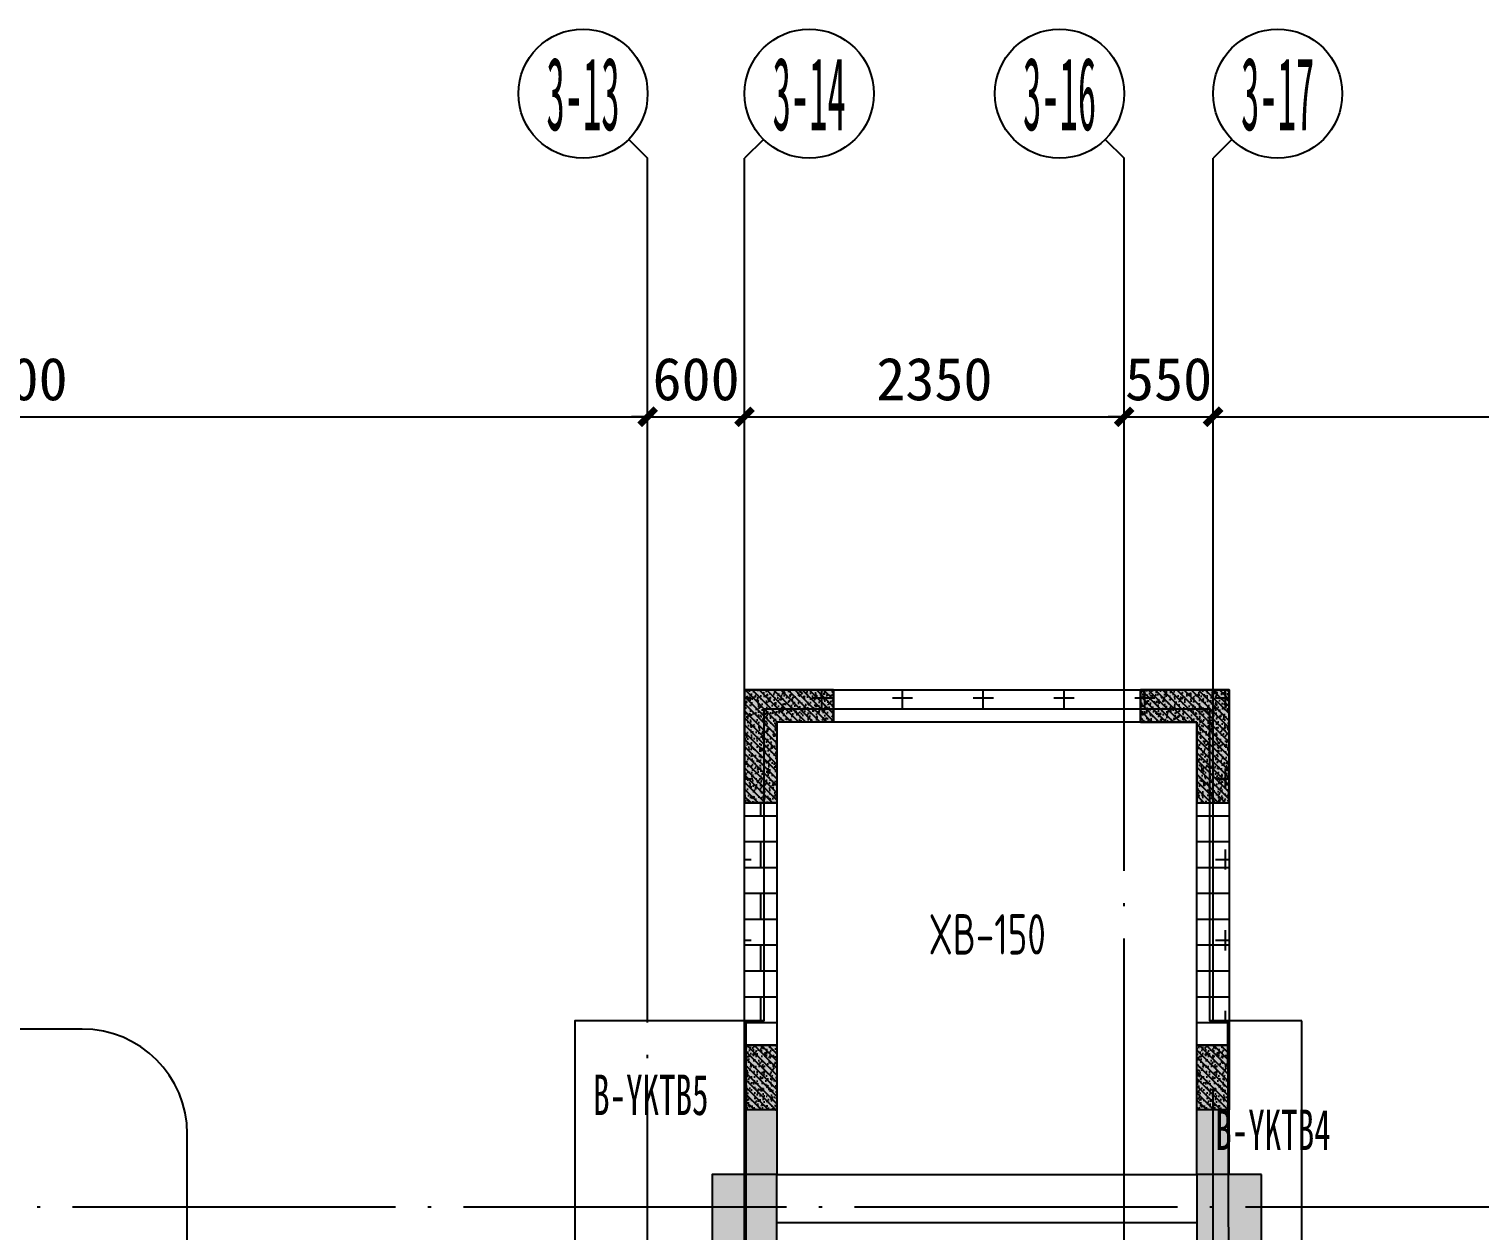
# Model space of a CAD drawing. Extents: x -3200781797 to -8106663, y 494714 to 1244925.
# Drawn here: x -8144930 to -8135948, y 695351 to 702790 of the extents above; entities that cross this region are included whole.
import ezdxf
from ezdxf.enums import TextEntityAlignment as Align

# ---------------------------------------------------------------- set-up
doc = ezdxf.new("R2010")
doc.units = 0
doc.header["$LTSCALE"] = 1000
doc.header["$MEASUREMENT"] = 0
for name, pattern in [('125-核心筒-首层南入$0$CONTINOUS', [0]), ('3#-轴线$0$DOTE', [2.42, 2, -0.2, 0.02, -0.2]), ('3#4#5#$0$DASH', [0.35, 0.25, -0.1]), ('DASH', [0.35, 0.25, -0.1])]:
    doc.linetypes.add(name, pattern=pattern)
doc.layers.get('Defpoints').update_dxf_attribs({"color": 30, "linetype": 'DASH'})
doc.layers.add('125-核心筒-首层南入$0$S-BEAM', color=4, linetype='Continuous', lineweight=25)
for name, color, linetype in [('125-核心筒-首层南入$0$S-COLU', 252, 'Continuous'), ('125-核心筒-首层南入$0$S-COLU-HATC', 16, 'Continuous'), ('125-核心筒-首层南入$0$S-WALL', 40, 'Continuous'), ('125-核心筒-首层南入$0$S-WALL-BEAM', 120, 'Continuous'), ('125-核心筒-首层南入$0$S-WALL-COLU', 252, '125-核心筒-首层南入$0$CONTINOUS'), ('125-核心筒-首层南入$0$S-WALL-COLU-HATC', 16, 'Continuous'), ('125-核心筒-首层南入$0$S-WALL-HATC', 253, 'Continuous'), ('3#-轴线$0$3#-轴号$0$A-ANNO-AXIS-CIRC', 3, 'Continuous'), ('3#-轴线$0$3#-轴号$0$A-ANNO-AXIS-TEXT', 7, 'Continuous'), ('3#-轴线$0$3#-轴号$0$A-ANNO-DIMS', 3, 'Continuous'), ('3#-轴线$0$A-ANNO-DOTE', 10, '3#-轴线$0$DOTE'), ('3#-轴线$0$AXIS_TEXT', 7, 'Continuous'), ('3#4#5#$0$PC-SLAB', 6, '3#4#5#$0$DASH'), ('3#4#5#$0$S-PC-SLAB', 6, 'Continuous'), ('3#4#5#模板$0$S-SLAB-TEXT', 120, 'Continuous'), ('4#-1F$0$HATCH', 254, 'Continuous'), ('4#-1F$0$S-WALL', 40, 'Continuous')]:
    doc.layers.add(name, color=color, linetype=linetype)
doc.styles.add('3#-轴线$0$3#-轴号$0$_TCH_AXIS', font='')
doc.styles.add('3#-轴线$0$3#-轴号$0$_TCH_DIM_T3', font='')
doc.styles.add('3#-轴线$0$COMPLEX', font='COMPLEX')
doc.styles.add('3#4#5#$0$外部参照 1$0$宋体', font='', dxfattribs={"width": 0.8})
doc.styles.add('3#4#5#模板$0$TSSD_Rein', font='tssdeng.shx', dxfattribs={"width": 0.7, "bigfont": 'hztxt.shx'})
doc.styles.get('3#-轴线$0$3#-轴号$0$_TCH_AXIS').set_extended_font_data('SimSun')
doc.styles.get('3#-轴线$0$3#-轴号$0$_TCH_DIM_T3').set_extended_font_data('SimSun')
doc.styles.get('3#4#5#$0$外部参照 1$0$宋体').set_extended_font_data('SimSun')
doc.dimstyles.new('3#-轴线$0$3#-轴号$0$_TCH_ARCH&&100', dxfattribs={"dimtxt": 264.345992, "dimasz": 100, "dimexe": 250, "dimexo": 300, "dimgap": 100, "dimtad": 1, "dimdec": 0, "dimzin": 0, "dimdsep": 46, "dimtxsty": '3#-轴线$0$3#-轴号$0$_TCH_DIM_T3', "dimblk": '3#-轴线$0$3#-轴号$0$_ArchTick', "dimcen": 0.09, "dimclrt": 7, "dimazin": 2, "dimtfac": 1, "dimtdec": 0, "dimtix": 1, "dimtmove": 2, "dimatfit": 3, "dimfxl": 100, "dimtolj": 1, "dimtzin": 0, "dimarcsym": 0})

# ---------------------------------------------------------------- blocks, each defined once
blk = doc.blocks.new('3#4#5#$0$3#首层顶悬挑板')
at = {"layer": '3#4#5#$0$S-PC-SLAB'}
for points in [[(30310.4, 1539.9), (29250.7, 1539.9), (29250.7, 10), (30310.4, 10)], [(33750.7, 1539.9), (33290.2, 1539.9), (33295.3, 9.8), (33750.7, 9.8)]]:
    blk.add_lwpolyline(points, close=True, dxfattribs=at)
blk.add_lwpolyline([(21600.5, 1490), (21600.5, -20), (26850.5, -20), (26850.5, 840, 0.414155), (26200.5, 1489.8)], format="xyb", close=True, dxfattribs=at)
at = {"layer": '3#4#5#$0$PC-SLAB', "linetype": 'ByBlock', "style": '3#4#5#$0$外部参照 1$0$宋体', "width": 0.6}
for s, p in [('B-YKTB5', (29720.1, 1080.6)), ('B-YKTB4', (33571.6, 866.1))]:
    blk.add_text(s, height=250, dxfattribs=at).set_placement(p, align=Align.MIDDLE)
blk = doc.blocks.new('3#-轴线$0$_AXISO')
blk.add_circle((0, 0), 0.5)
at = {"layer": '3#-轴线$0$AXIS_TEXT', "style": '3#-轴线$0$COMPLEX', "width": 1.041667}
blk.add_attdef('A', text='', height=0.56, dxfattribs=at).set_placement((-0.25, -0.28), (0.25, -0.28), align=Align.FIT)
blk = doc.blocks.new('3#-轴线$0$3#-轴号$0$_ArchTick')
at = {"color": 0, "linetype": 'ByBlock', "const_width": 0.4}
blk.add_lwpolyline([(-0.5, -0.5), (0.5, 0.5)], dxfattribs=at)
blk = doc.blocks.new('*D2053')
at = {"layer": '3#-轴线$0$3#-轴号$0$A-ANNO-DIMS', "color": 0, "lineweight": -2, "transparency": 16777216}
for p, q in [((21700, 4889.4), (21700, 5639.4)), ((29600, 4889.4), (29600, 5639.4)), ((21700, 5389.4), (29600, 5389.4))]:
    blk.add_line(p, q, dxfattribs=at)
at = {"layer": 'Defpoints', "color": 0, "transparency": 16777216}
for p in [(29600, 5389.4), (21700, 4589.4), (29600, 4589.4)]:
    blk.add_point(p, dxfattribs=at)
at = {"layer": '3#-轴线$0$3#-轴号$0$A-ANNO-DIMS', "color": 0, "lineweight": -2, "transparency": 16777216, "xscale": 100, "yscale": 100, "zscale": 100, "rotation": 180}
blk.add_blockref('3#-轴线$0$3#-轴号$0$_ArchTick', (21700, 5389.4), dxfattribs=at)
at = {"layer": '3#-轴线$0$3#-轴号$0$A-ANNO-DIMS', "color": 0, "lineweight": -2, "transparency": 16777216, "xscale": 100, "yscale": 100, "zscale": 100}
blk.add_blockref('3#-轴线$0$3#-轴号$0$_ArchTick', (29600, 5389.4), dxfattribs=at)
at = {"layer": '3#-轴线$0$3#-轴号$0$A-ANNO-DIMS', "color": 7, "transparency": 16777216, "insert": (25650, 5621.6), "char_height": 264.35, "attachment_point": 5, "style": '3#-轴线$0$3#-轴号$0$_TCH_DIM_T3'}
blk.add_mtext('\\A1;7900', dxfattribs=at)
blk = doc.blocks.new('*D2054')
at = {"layer": '3#-轴线$0$3#-轴号$0$A-ANNO-DIMS', "color": 0, "lineweight": -2, "transparency": 16777216}
for p, q in [((29600, 4889.4), (29600, 5639.4)), ((30200, 4889.4), (30200, 5639.4)), ((29600, 5389.4), (29500, 5389.4)), ((29600, 5389.4), (30200, 5389.4)), ((30200, 5389.4), (30300, 5389.4))]:
    blk.add_line(p, q, dxfattribs=at)
at = {"layer": 'Defpoints', "color": 0, "transparency": 16777216}
for p in [(30200, 5389.4), (29600, 4589.4), (30200, 4589.4)]:
    blk.add_point(p, dxfattribs=at)
at = {"layer": '3#-轴线$0$3#-轴号$0$A-ANNO-DIMS', "color": 0, "lineweight": -2, "transparency": 16777216, "xscale": 100, "yscale": 100, "zscale": 100}
blk.add_blockref('3#-轴线$0$3#-轴号$0$_ArchTick', (29600, 5389.4), dxfattribs=at)
at = {"layer": '3#-轴线$0$3#-轴号$0$A-ANNO-DIMS', "color": 0, "lineweight": -2, "transparency": 16777216, "xscale": 100, "yscale": 100, "zscale": 100, "rotation": 180}
blk.add_blockref('3#-轴线$0$3#-轴号$0$_ArchTick', (30200, 5389.4), dxfattribs=at)
at = {"layer": '3#-轴线$0$3#-轴号$0$A-ANNO-DIMS', "color": 7, "transparency": 16777216, "insert": (29900, 5621.6), "char_height": 264.35, "attachment_point": 5, "style": '3#-轴线$0$3#-轴号$0$_TCH_DIM_T3'}
blk.add_mtext('\\A1;600', dxfattribs=at)
blk = doc.blocks.new('*D2055')
at = {"layer": '3#-轴线$0$3#-轴号$0$A-ANNO-DIMS', "color": 0, "lineweight": -2, "transparency": 16777216}
for p, q in [((30200, 4889.4), (30200, 5639.4)), ((32550, 4889.4), (32550, 5639.4)), ((30200, 5389.4), (32550, 5389.4))]:
    blk.add_line(p, q, dxfattribs=at)
at = {"layer": 'Defpoints', "color": 0, "transparency": 16777216}
for p in [(32550, 5389.4), (30200, 4589.4), (32550, 4589.4)]:
    blk.add_point(p, dxfattribs=at)
at = {"layer": '3#-轴线$0$3#-轴号$0$A-ANNO-DIMS', "color": 0, "lineweight": -2, "transparency": 16777216, "xscale": 100, "yscale": 100, "zscale": 100, "rotation": 180}
blk.add_blockref('3#-轴线$0$3#-轴号$0$_ArchTick', (30200, 5389.4), dxfattribs=at)
at = {"layer": '3#-轴线$0$3#-轴号$0$A-ANNO-DIMS', "color": 0, "lineweight": -2, "transparency": 16777216, "xscale": 100, "yscale": 100, "zscale": 100}
blk.add_blockref('3#-轴线$0$3#-轴号$0$_ArchTick', (32550, 5389.4), dxfattribs=at)
at = {"layer": '3#-轴线$0$3#-轴号$0$A-ANNO-DIMS', "color": 7, "transparency": 16777216, "insert": (31375, 5621.6), "char_height": 264.35, "attachment_point": 5, "style": '3#-轴线$0$3#-轴号$0$_TCH_DIM_T3'}
blk.add_mtext('\\A1;2350', dxfattribs=at)
blk = doc.blocks.new('*D2056')
at = {"layer": '3#-轴线$0$3#-轴号$0$A-ANNO-DIMS', "color": 0, "lineweight": -2, "transparency": 16777216}
for p, q in [((32550, 4889.4), (32550, 5639.4)), ((33100, 4889.4), (33100, 5639.4)), ((32550, 5389.4), (32450, 5389.4)), ((32550, 5389.4), (33100, 5389.4)), ((33100, 5389.4), (33200, 5389.4))]:
    blk.add_line(p, q, dxfattribs=at)
at = {"layer": 'Defpoints', "color": 0, "transparency": 16777216}
for p in [(33100, 5389.4), (32550, 4589.4), (33100, 4589.4)]:
    blk.add_point(p, dxfattribs=at)
at = {"layer": '3#-轴线$0$3#-轴号$0$A-ANNO-DIMS', "color": 0, "lineweight": -2, "transparency": 16777216, "xscale": 100, "yscale": 100, "zscale": 100}
blk.add_blockref('3#-轴线$0$3#-轴号$0$_ArchTick', (32550, 5389.4), dxfattribs=at)
at = {"layer": '3#-轴线$0$3#-轴号$0$A-ANNO-DIMS', "color": 0, "lineweight": -2, "transparency": 16777216, "xscale": 100, "yscale": 100, "zscale": 100, "rotation": 180}
blk.add_blockref('3#-轴线$0$3#-轴号$0$_ArchTick', (33100, 5389.4), dxfattribs=at)
at = {"layer": '3#-轴线$0$3#-轴号$0$A-ANNO-DIMS', "color": 7, "transparency": 16777216, "insert": (32825, 5621.6), "char_height": 264.35, "attachment_point": 5, "style": '3#-轴线$0$3#-轴号$0$_TCH_DIM_T3'}
blk.add_mtext('\\A1;550', dxfattribs=at)
blk = doc.blocks.new('*D2057')
at = {"layer": '3#-轴线$0$3#-轴号$0$A-ANNO-DIMS', "color": 0, "lineweight": -2, "transparency": 16777216}
for p, q in [((33100, 4889.4), (33100, 5639.4)), ((41800, 4889.4), (41800, 5639.4)), ((33100, 5389.4), (41800, 5389.4))]:
    blk.add_line(p, q, dxfattribs=at)
at = {"layer": 'Defpoints', "color": 0, "transparency": 16777216}
for p in [(41800, 5389.4), (33100, 4589.4), (41800, 4589.4)]:
    blk.add_point(p, dxfattribs=at)
at = {"layer": '3#-轴线$0$3#-轴号$0$A-ANNO-DIMS', "color": 0, "lineweight": -2, "transparency": 16777216, "xscale": 100, "yscale": 100, "zscale": 100, "rotation": 180}
blk.add_blockref('3#-轴线$0$3#-轴号$0$_ArchTick', (33100, 5389.4), dxfattribs=at)
at = {"layer": '3#-轴线$0$3#-轴号$0$A-ANNO-DIMS', "color": 0, "lineweight": -2, "transparency": 16777216, "xscale": 100, "yscale": 100, "zscale": 100}
blk.add_blockref('3#-轴线$0$3#-轴号$0$_ArchTick', (41800, 5389.4), dxfattribs=at)
at = {"layer": '3#-轴线$0$3#-轴号$0$A-ANNO-DIMS', "color": 7, "transparency": 16777216, "insert": (37450, 5621.6), "char_height": 264.35, "attachment_point": 5, "style": '3#-轴线$0$3#-轴号$0$_TCH_DIM_T3'}
blk.add_mtext('\\A1;8700', dxfattribs=at)
blk = doc.blocks.new('125-核心筒-首层南入')
at = {"layer": '125-核心筒-首层南入$0$S-COLU-HATC'}
h = blk.add_hatch(color=256, dxfattribs=at)
h.dxf.hatch_style = 1
h.paths.add_polyline_path([(-2050, 7800), (-1650, 7800), (-1650, 7000), (-2050, 7000)])
h = blk.add_hatch(color=256, dxfattribs=at)
h.dxf.hatch_style = 1
h.paths.add_polyline_path([(950, 7800), (1350, 7800), (1350, 7000), (950, 7000)])
at = {"layer": '125-核心筒-首层南入$0$S-WALL-COLU-HATC'}
h = blk.add_hatch(dxfattribs=at)
h.set_pattern_fill('AR-CONC', color=256, scale=10)
h.set_pattern_definition([(50, (13887.05, -229895.61), (71.726018, -6.275213), [7.5, -82.5]), (355, (13887.05, -229895.61), (-13.875133, 75.219213), [6, -66]), (100.4514, (13893.03, -229896.135), (57.850938, 68.943954), [6.37402, -70.114211]), (46.1842, (13887.05, -229875.61), (106.724105, -16.5519), [11.25, -123.75]), (96.6356, (13895.95, -229876.99), (93.46627, 97.411787), [9.56103, -105.1713]), (351.1842, (13887.05, -229875.61), (93.466195, 97.41186), [9, -99]), (21, (13897.05, -229880.61), (59.690705, -40.261889), [7.5, -82.5]), (326, (13897.05, -229880.61), (24.331533, 72.515005), [6, -66]), (71.4514, (13902.03, -229883.97), (84.022263, 32.25305), [6.37402, -70.114211]), (37.5, (13887.052, -229895.612), (1.2159855, 33.2893854), [0, -65.2, 0, -67, 0, -66.25]), (7.5, (13887.052, -229895.612), (26.306954, 39.441171), [0, -38.2, 0, -63.7, 0, -25.25]), (327.5, (13864.752, -229895.612), (53.3822436, -2.2554872), [0, -25, 0, -78, 0, -103.5]), (317.5, (13854.752, -229895.612), (58.318617, 10.010498), [0, -32.5, 0, -51.8, 0, -73.5])])
h.paths.add_polyline_path([(-1650, 10600), (-1650, 10100), (-1850, 10100), (-1850, 10800), (-1300, 10800), (-1300, 10600)])
h = blk.add_hatch(dxfattribs=at)
h.set_pattern_fill('ANSI31', color=256, scale=250, style=0)
h.set_pattern_definition([(45, (13887.052, -229895.612), (-22.097087, 22.097087), [])])
h.paths.add_polyline_path([(-1650, 10600), (-1650, 10100), (-1850, 10100), (-1850, 10800), (-1300, 10800), (-1300, 10600)])
h = blk.add_hatch(dxfattribs=at)
h.set_pattern_fill('AR-CONC', color=256, scale=10)
h.set_pattern_definition([(50, (18489.61, -230307.81), (71.726018, -6.275213), [7.5, -82.5]), (355, (18489.61, -230307.81), (-13.875133, 75.219213), [6, -66]), (100.4514, (18495.59, -230308.334), (57.850938, 68.943954), [6.37402, -70.114211]), (46.1842, (18489.61, -230287.81), (106.724105, -16.5519), [11.25, -123.75]), (96.6356, (18498.5, -230289.19), (93.46627, 97.411787), [9.56103, -105.1713]), (351.1842, (18489.61, -230287.81), (93.466195, 97.41186), [9, -99]), (21, (18499.61, -230292.81), (59.690705, -40.261889), [7.5, -82.5]), (326, (18499.61, -230292.81), (24.331533, 72.515005), [6, -66]), (71.4514, (18504.586, -230296.166), (84.022263, 32.25305), [6.37402, -70.114211]), (37.5, (18489.611, -230307.81), (1.2159855, 33.2893854), [0, -65.2, 0, -67, 0, -66.25]), (7.5, (18489.61, -230307.81), (26.306954, 39.441171), [0, -38.2, 0, -63.7, 0, -25.25]), (327.5, (18467.311, -230307.81), (53.3822436, -2.2554872), [0, -25, 0, -78, 0, -103.5]), (317.5, (18457.31, -230307.81), (58.318617, 10.010498), [0, -32.5, 0, -51.8, 0, -73.5])])
h.paths.add_polyline_path([(950, 10600), (950, 10100), (1150, 10100), (1150, 10800), (600, 10800), (600, 10600)])
h = blk.add_hatch(dxfattribs=at)
h.set_pattern_fill('ANSI31', color=256, scale=250, style=0)
h.set_pattern_definition([(45, (18489.61, -230307.81), (-22.097087, 22.097087), [])])
h.paths.add_polyline_path([(950, 10600), (950, 10100), (1150, 10100), (1150, 10800), (600, 10800), (600, 10600)])
h = blk.add_hatch(dxfattribs=at)
h.set_pattern_fill('AR-CONC', color=256, scale=10)
h.set_pattern_definition([(50, (10587.076, -229157.833), (71.726018, -6.275213), [7.5, -82.5]), (355, (10587.076, -229157.83), (-13.875133, 75.219213), [6, -66]), (100.4514, (10593.05, -229158.356), (57.850938, 68.943954), [6.37402, -70.114211]), (46.1842, (10587.08, -229137.83), (106.724105, -16.5519), [11.25, -123.75]), (96.6356, (10595.97, -229139.21), (93.46627, 97.411787), [9.56103, -105.1713]), (351.1842, (10587.08, -229137.83), (93.466195, 97.41186), [9, -99]), (21, (10597.076, -229142.833), (59.690705, -40.261889), [7.5, -82.5]), (326, (10597.076, -229142.83), (24.331533, 72.515005), [6, -66]), (71.4514, (10602.05, -229146.19), (84.022263, 32.25305), [6.37402, -70.114211]), (37.5, (10587.076, -229157.833), (1.2159855, 33.2893854), [0, -65.2, 0, -67, 0, -66.25]), (7.5, (10587.076, -229157.833), (26.306954, 39.441171), [0, -38.2, 0, -63.7, 0, -25.25]), (327.5, (10564.776, -229157.833), (53.3822436, -2.2554872), [0, -25, 0, -78, 0, -103.5]), (317.5, (10554.776, -229157.833), (58.318617, 10.010498), [0, -32.5, 0, -51.8, 0, -73.5])])
h.paths.add_polyline_path([(-1650, 8600), (-1850, 8600), (-1850, 8200), (-1650, 8200)])
h = blk.add_hatch(dxfattribs=at)
h.set_pattern_fill('ANSI31', color=256, scale=250, style=0)
h.set_pattern_definition([(45, (10587.076, -229157.833), (-22.097087, 22.097087), [])])
h.paths.add_polyline_path([(-1850, 8200), (-1650, 8200), (-1650, 8600), (-1850, 8600)])
h = blk.add_hatch(dxfattribs=at)
h.set_pattern_fill('AR-CONC', color=256, scale=10)
h.set_pattern_definition([(50, (13387.076, -229157.833), (71.726018, -6.275213), [7.5, -82.5]), (355, (13387.076, -229157.83), (-13.875133, 75.219213), [6, -66]), (100.4514, (13393.05, -229158.356), (57.850938, 68.943954), [6.37402, -70.114211]), (46.1842, (13387.08, -229137.83), (106.724105, -16.5519), [11.25, -123.75]), (96.6356, (13395.97, -229139.21), (93.46627, 97.411787), [9.56103, -105.1713]), (351.1842, (13387.08, -229137.83), (93.466195, 97.41186), [9, -99]), (21, (13397.076, -229142.833), (59.690705, -40.261889), [7.5, -82.5]), (326, (13397.076, -229142.83), (24.331533, 72.515005), [6, -66]), (71.4514, (13402.05, -229146.19), (84.022263, 32.25305), [6.37402, -70.114211]), (37.5, (13387.076, -229157.833), (1.2159855, 33.2893854), [0, -65.2, 0, -67, 0, -66.25]), (7.5, (13387.076, -229157.833), (26.306954, 39.441171), [0, -38.2, 0, -63.7, 0, -25.25]), (327.5, (13364.776, -229157.833), (53.3822436, -2.2554872), [0, -25, 0, -78, 0, -103.5]), (317.5, (13354.776, -229157.833), (58.318617, 10.010498), [0, -32.5, 0, -51.8, 0, -73.5])])
h.paths.add_polyline_path([(1150, 8600), (950, 8600), (950, 8200), (1150, 8200)])
h = blk.add_hatch(dxfattribs=at)
h.set_pattern_fill('ANSI31', color=256, scale=250, style=0)
h.set_pattern_definition([(45, (13387.076, -229157.833), (-22.097087, 22.097087), [])])
h.paths.add_polyline_path([(950, 8200), (1150, 8200), (1150, 8600), (950, 8600)])
at = {"layer": '125-核心筒-首层南入$0$S-WALL-HATC'}
for points in [[(-1300, 10800), (-1850, 10800), (-1850, 10100), (-1650, 10100), (-1650, 10600), (-1300, 10600)], [(1150, 10800), (600, 10800), (600, 10600), (950, 10600), (950, 10100), (1150, 10100)], [(-1650, 8600), (-1850, 8600), (-1850, 7800), (-1650, 7800)], [(1150, 8600), (950, 8600), (950, 7800), (1150, 7800)]]:
    blk.add_hatch(color=256, dxfattribs=at).paths.add_polyline_path(points)
at = {"layer": '125-核心筒-首层南入$0$S-BEAM'}
blk.add_lwpolyline([(950, 7500), (950, 7800), (-1649.7, 7800), (-1649.7, 7500)], close=True, dxfattribs=at)
at = {"layer": '125-核心筒-首层南入$0$S-COLU'}
for points in [[(-2050, 7800), (-1650, 7800), (-1650, 7000), (-2050, 7000)], [(950, 7800), (1350, 7800), (1350, 7000), (950, 7000)]]:
    blk.add_lwpolyline(points, close=True, dxfattribs=at)
at = {"layer": '125-核心筒-首层南入$0$S-WALL'}
for p, q in [((-1850, 10800), (-1300, 10800)), ((-1850, 10100), (-1850, 10800)), ((-1300, 10600), (-1300, 10800)), ((600, 10600), (600, 10800)), ((600, 10800), (1150, 10800)), ((1150, 10800), (1150, 10100)), ((-1650, 10600), (-1300, 10600)), ((-1650, 10100), (-1650, 10600)), ((600, 10600), (950, 10600)), ((950, 10600), (950, 10100)), ((-1850, 7800), (-1850, 8600)), ((-1650, 7800), (-1650, 8600)), ((950, 8600), (950, 7800)), ((1150, 8600), (1150, 7800)), ((-1650, 8300), (-1650, 8300)), ((1150, 8300), (1150, 8300))]:
    blk.add_line(p, q, dxfattribs=at)
for points in [[(-1650, 10100), (-1850, 10100)], [(1150, 10100), (950, 10100)], [(-1650, 8600), (-1850, 8600)], [(1150, 8600), (950, 8600)], [(-1850, 7800), (-1650, 7800)], [(950, 7800), (1150, 7800)]]:
    blk.add_lwpolyline(points, dxfattribs=at)
at = {"layer": '125-核心筒-首层南入$0$S-WALL-BEAM'}
for points in [[(-1300, 10600), (600, 10600), (600, 10800), (-1300, 10800)], [(-1650, 8600), (-1650, 10100), (-1850, 10100), (-1850, 8600)], [(1150, 8600), (1150, 10100), (950, 10100), (950, 8600)]]:
    blk.add_lwpolyline(points, close=True, dxfattribs=at)
at = {"layer": '125-核心筒-首层南入$0$S-WALL-COLU', "linetype": 'ByBlock'}
for points in [[(-1650, 10600), (-1650, 10100), (-1850, 10100), (-1850, 10800), (-1300, 10800), (-1300, 10600), (-1650, 10600)], [(950, 10600), (950, 10100), (1150, 10100), (1150, 10800), (600, 10800), (600, 10600), (950, 10600)]]:
    blk.add_lwpolyline(points, dxfattribs=at)
at = {"layer": '125-核心筒-首层南入$0$S-WALL-COLU', "lineweight": -2}
for points in [[(-1650, 8600), (-1850, 8600), (-1850, 8200), (-1650, 8200)], [(1150, 8600), (950, 8600), (950, 8200), (1150, 8200)]]:
    blk.add_lwpolyline(points, close=True, dxfattribs=at)
blk = doc.blocks.new('3#-轴线$0$3#-轴号')
at = {"layer": '3#-轴线$0$3#-轴号$0$A-ANNO-AXIS-CIRC'}
for p, q in [((29482.8, 7106.5), (29600, 6989.4)), ((30317.2, 7106.5), (30200, 6989.4)), ((32432.8, 7106.5), (32550, 6989.4)), ((33217.2, 7106.5), (33100, 6989.4)), ((29600, 2989.4), (29600, 6989.4)), ((30200, 2989.4), (30200, 6989.4)), ((32550, 2989.4), (32550, 6989.4)), ((33100, 2989.4), (33100, 6989.4))]:
    blk.add_line(p, q, dxfattribs=at)
ref = blk.add_blockref('3#-轴线$0$_AXISO', (29200, 7389.4), dxfattribs=dict(at, xscale=800, yscale=800, zscale=800))
ref.add_attrib('A', '3-13', dxfattribs={"layer": '3#-轴线$0$3#-轴号$0$A-ANNO-AXIS-TEXT', "height": 452.55, "style": '3#-轴线$0$3#-轴号$0$_TCH_AXIS', "width": 0.349609}).set_placement((28973.7, 7163.1), (29426.3, 7163.1), align=Align.FIT)
ref = blk.add_blockref('3#-轴线$0$_AXISO', (30600, 7389.4), dxfattribs=dict(at, xscale=800, yscale=800, zscale=800))
ref.add_attrib('A', '3-14', dxfattribs={"layer": '3#-轴线$0$3#-轴号$0$A-ANNO-AXIS-TEXT', "height": 452.55, "style": '3#-轴线$0$3#-轴号$0$_TCH_AXIS', "width": 0.349609}).set_placement((30373.7, 7163.1), (30826.3, 7163.1), align=Align.FIT)
ref = blk.add_blockref('3#-轴线$0$_AXISO', (32150, 7389.4), dxfattribs=dict(at, xscale=800, yscale=800, zscale=800))
ref.add_attrib('A', '3-16', dxfattribs={"layer": '3#-轴线$0$3#-轴号$0$A-ANNO-AXIS-TEXT', "height": 452.55, "style": '3#-轴线$0$3#-轴号$0$_TCH_AXIS', "width": 0.349609}).set_placement((31923.7, 7163.1), (32376.3, 7163.1), align=Align.FIT)
ref = blk.add_blockref('3#-轴线$0$_AXISO', (33500, 7389.4), dxfattribs=dict(at, xscale=800, yscale=800, zscale=800))
ref.add_attrib('A', '3-17', dxfattribs={"layer": '3#-轴线$0$3#-轴号$0$A-ANNO-AXIS-TEXT', "height": 452.55, "style": '3#-轴线$0$3#-轴号$0$_TCH_AXIS', "width": 0.349609}).set_placement((33273.7, 7163.1), (33726.3, 7163.1), align=Align.FIT)
at = {"layer": '3#-轴线$0$3#-轴号$0$A-ANNO-DIMS'}
for p1, p2, picture, middle in [((21700, 4589.4), (29600, 4589.4), '*D2053', (25650, 5621.6)), ((29600, 4589.4), (30200, 4589.4), '*D2054', (29900, 5621.6)), ((30200, 4589.4), (32550, 4589.4), '*D2055', (31375, 5621.6)), ((32550, 4589.4), (33100, 4589.4), '*D2056', (32825, 5621.6)), ((33100, 4589.4), (41800, 4589.4), '*D2057', (37450, 5621.6))]:
    dim = blk.add_aligned_dim(p1=p1, p2=p2, distance=800, dimstyle='3#-轴线$0$3#-轴号$0$_TCH_ARCH&&100', dxfattribs=at)
    dim.commit()
    dim.dimension.update_dxf_attribs({"geometry": picture, "text_midpoint": middle})
blk = doc.blocks.new('3#-轴线')
at = {"layer": '3#-轴线$0$A-ANNO-DOTE'}
for points in [[(29600, -3200), (29600, 5500)], [(30200, -7100), (30200, 5500)], [(32550, -7100), (32550, 5500)], [(33100, -3200), (33100, 5500)], [(-3000, 500), (44800, 500)]]:
    blk.add_lwpolyline(points, dxfattribs=at)
blk.add_blockref('3#-轴线$0$3#-轴号', (0, 0))

msp = doc.modelspace()

# ---------------------------------------------------------------- hatches: boundary and pattern name
at = {"layer": '3#4#5#模板$0$S-SLAB-TEXT'}
h = msp.add_hatch(dxfattribs=at)
h.set_pattern_fill('CROSS', color=256, scale=1000)
h.set_pattern_definition([(0, (-8149085.1, 687149.55), (250, 250), [125, -375]), (90, (-8149022.6, 687087.05), (-250, 250), [125, -375])])
h.paths.add_polyline_path([(-8140500.4, 696650.6), (-8140500.4, 698700.6), (-8137500.4, 698700.6), (-8137500.4, 696650.6), (-8137620.4, 696650.6), (-8137620.4, 698580.6), (-8140380.4, 698580.6), (-8140380.4, 696650.6)])
at = {"layer": '4#-1F$0$HATCH'}
h = msp.add_hatch(dxfattribs=at)
h.set_pattern_fill('BRICK1', color=256, scale=20, style=0)
h.set_pattern_definition([(0, (-8140400.45, 702400.63), (0, 160), []), (90, (-8140400.45, 702400.63), (-160, 160), [160, -160])])
h.paths.add_polyline_path([(-8140300.5, 696500.6), (-8140500.5, 696500.6), (-8140500.5, 698000.6), (-8140300.5, 698000.6)])
h = msp.add_hatch(dxfattribs=at)
h.set_pattern_fill('BRICK1', color=256, scale=20, style=0)
h.set_pattern_definition([(0, (-8137600.44, 702400.63), (0, 160), []), (90, (-8137600.44, 702400.63), (-160, 160), [160, -160])])
h.paths.add_polyline_path([(-8137500.5, 696500.6), (-8137700.4, 696500.6), (-8137700.4, 698000.6), (-8137500.5, 698000.6)])

# ---------------------------------------------------------------- linework, layer by layer
at = {"layer": '3#4#5#模板$0$S-SLAB-TEXT'}
msp.add_lwpolyline([(-8140500.4, 696650.6), (-8140500.4, 698700.6), (-8137500.4, 698700.6), (-8137500.4, 696650.6), (-8137620.4, 696650.6), (-8137620.4, 698580.6), (-8140380.4, 698580.6), (-8140380.4, 696650.6), (-8140500.4, 696650.6)], dxfattribs=at)
at = {"layer": '4#-1F$0$S-WALL'}
for points in [[(-8140300.5, 696500.6), (-8140500.5, 696500.6), (-8140500.5, 698000.6), (-8140300.5, 698000.6)], [(-8137500.5, 696500.6), (-8137700.4, 696500.6), (-8137700.4, 698000.6), (-8137500.5, 698000.6)]]:
    msp.add_lwpolyline(points, close=True, dxfattribs=at)

# ---------------------------------------------------------------- block references
msp.add_blockref('3#-轴线', (-8170700.4, 695000.6))
at = {"xscale": -1}
msp.add_blockref('125-核心筒-首层南入', (-8139350.4, 687900.6), dxfattribs=at)
at = {"layer": '3#4#5#$0$S-PC-SLAB', "color": 1}
msp.add_blockref('3#4#5#$0$3#首层顶悬挑板', (-8170800.9, 695110.7), dxfattribs=at)

# ---------------------------------------------------------------- texts
at = {"layer": '3#4#5#模板$0$S-SLAB-TEXT', "style": '3#4#5#模板$0$TSSD_Rein', "width": 0.7}
msp.add_text('XB-150', height=250, dxfattribs=at).set_placement((-8139361.4, 696986.8), align=Align.BOTTOM_LEFT)

doc.saveas('drawing.dxf')
